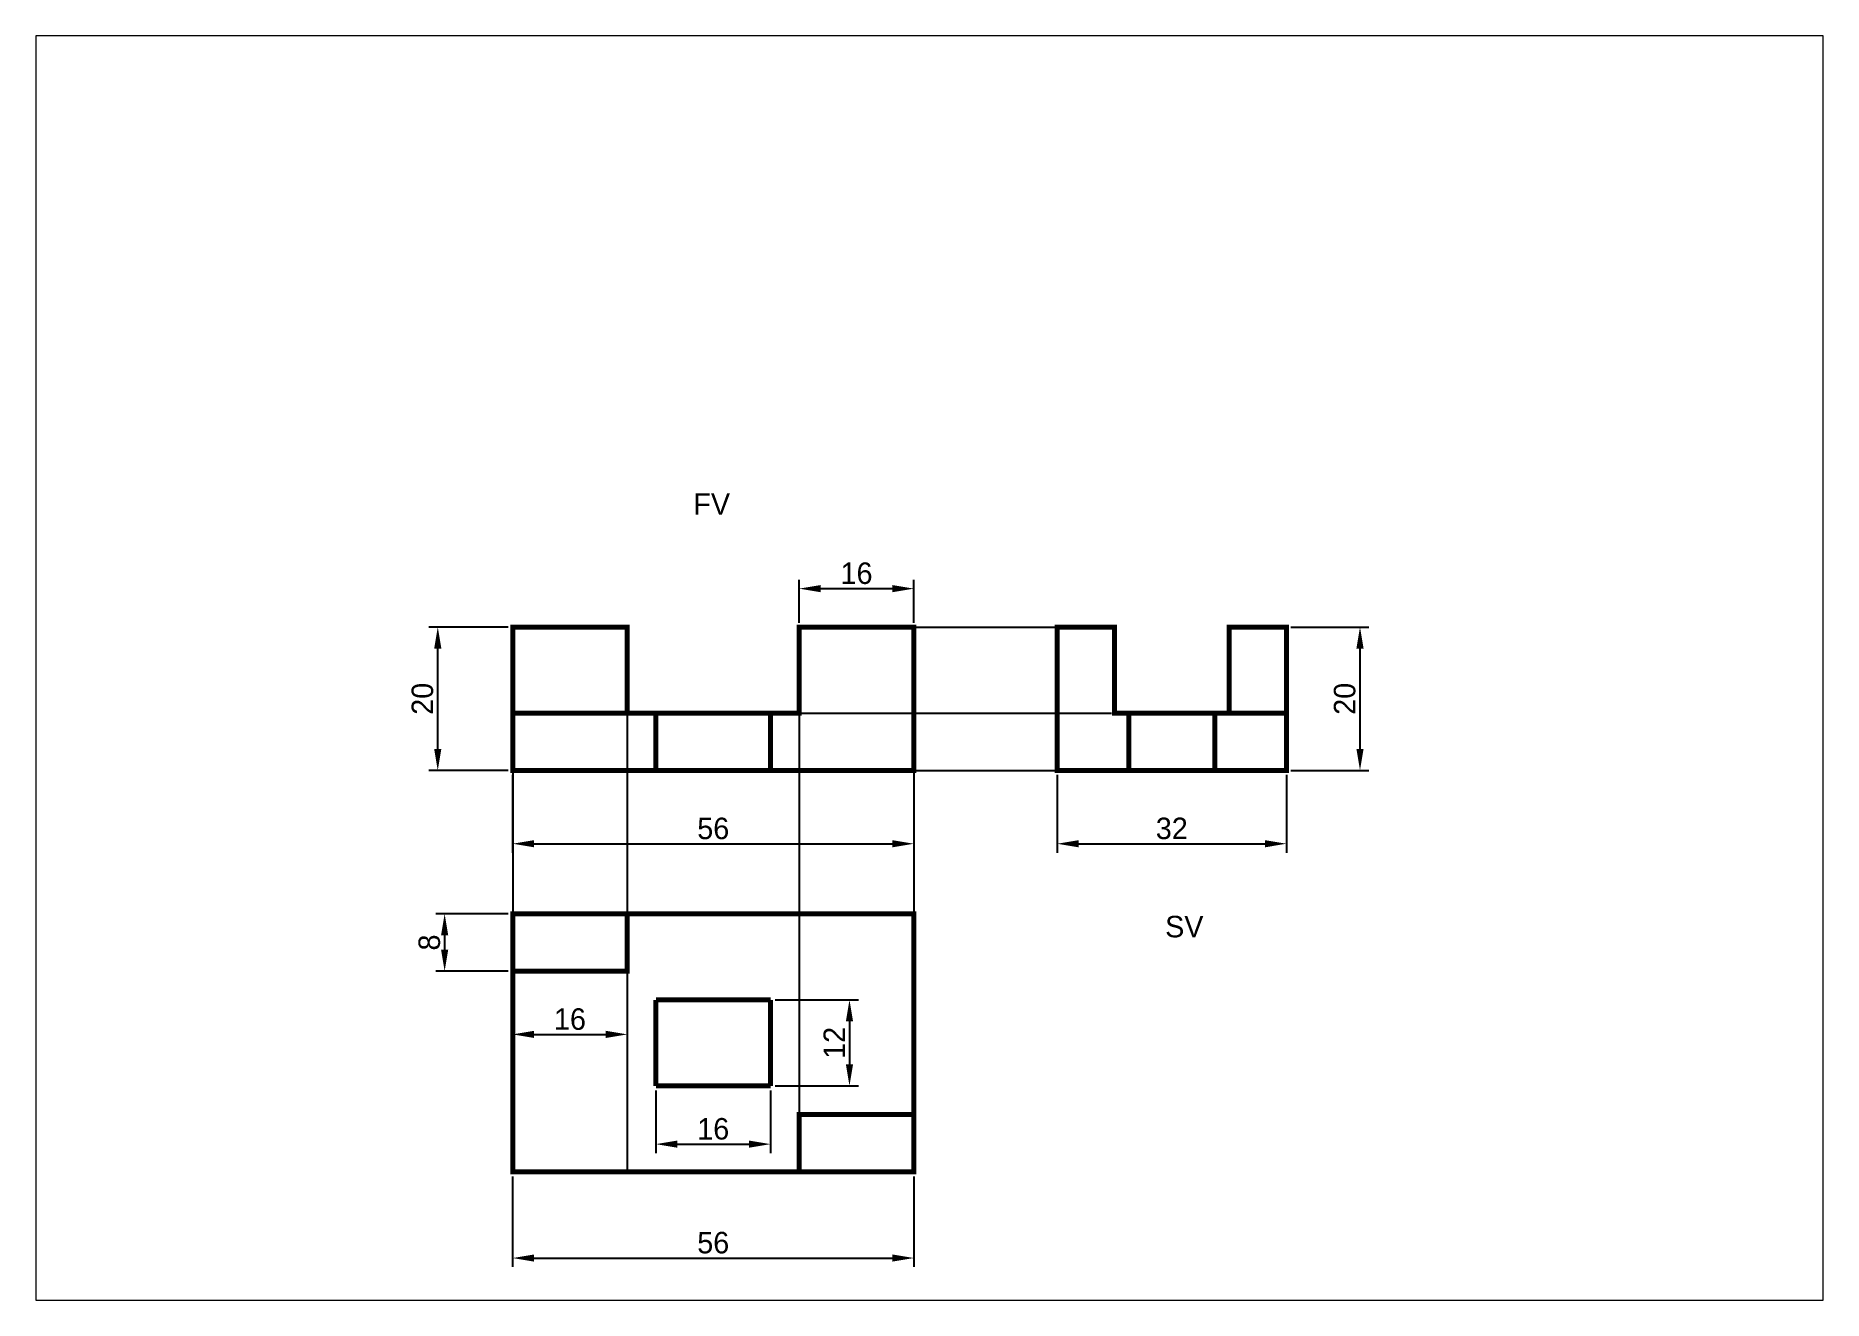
# Paper-space layout 'Layout2' of a CAD drawing. Header units: millimetres. Extents: x 30 to 267, y 21 to 189.
# The model-space entities are those that its viewports show. They can reach past a viewport. Long polylines and large blocks are cut down to what shows.
import ezdxf

# ---------------------------------------------------------------- set-up
doc = ezdxf.new("R2010")
doc.units = ezdxf.units.MM
doc.header["$LTSCALE"] = 0.2
doc.linetypes.add('ACAD_ISO02W100', pattern=[15, 12, -3])
doc.dimstyles.new('ISO-25', dxfattribs={"dimtxt": 3, "dimasz": 3, "dimexe": 1.25, "dimexo": 0.625, "dimtad": 1, "dimtxsty": 'Standard', "dimcen": 2.5, "dimclrd": 256, "dimadec": 0, "dimazin": 0, "dimtfac": 1, "dimtmove": 0, "dimatfit": 3, "dimfxl": 1, "dimarcsym": 0})

# ---------------------------------------------------------------- blocks, each defined once
blk = doc.blocks.new('*D11')
at = {"color": 0, "lineweight": -2, "transparency": 16777216}
for p, q in [((547.6, 799.56), (536.52, 799.56)), ((547.6, 779.56), (536.52, 779.56))]:
    blk.add_line(p, q, dxfattribs=at)
at = {"lineweight": -2, "transparency": 16777216}
blk.add_line((537.77, 782.56), (537.77, 796.56), dxfattribs=at)
at = {"transparency": 16777216}
for points in [[(537.27, 796.56), (538.27, 796.56), (537.77, 799.56)], [(537.27, 782.56), (538.27, 782.56), (537.77, 779.56)]]:
    blk.add_solid(points, dxfattribs=at)
at = {"layer": 'Defpoints', "color": 0, "transparency": 16777216}
for p in [(537.77, 799.56), (548.22, 799.56), (548.22, 779.56)]:
    blk.add_point(p, dxfattribs=at)
at = {"color": 0, "transparency": 16777216, "insert": (535.64, 789.56), "char_height": 3, "attachment_point": 5, "rotation": 90}
blk.add_mtext('20', dxfattribs=at)
blk = doc.blocks.new('*D12')
at = {"color": 0, "lineweight": -2, "transparency": 16777216}
for p, q in [((548.22, 722.93), (548.22, 710.29)), ((604.22, 722.93), (604.22, 710.29))]:
    blk.add_line(p, q, dxfattribs=at)
at = {"lineweight": -2, "transparency": 16777216}
blk.add_line((551.22, 711.54), (601.22, 711.54), dxfattribs=at)
at = {"transparency": 16777216}
for points in [[(551.22, 712.04), (551.22, 711.04), (548.22, 711.54)], [(601.22, 712.04), (601.22, 711.04), (604.22, 711.54)]]:
    blk.add_solid(points, dxfattribs=at)
at = {"layer": 'Defpoints', "color": 0, "transparency": 16777216}
for p in [(548.22, 723.56), (604.22, 723.56), (604.22, 711.54)]:
    blk.add_point(p, dxfattribs=at)
at = {"color": 0, "transparency": 16777216, "insert": (576.22, 713.67), "char_height": 3, "attachment_point": 5}
blk.add_mtext('56', dxfattribs=at)
blk = doc.blocks.new('*D13')
at = {"color": 0, "lineweight": -2, "transparency": 16777216}
for p, q in [((547.6, 759.56), (537.48, 759.56)), ((547.6, 751.56), (537.48, 751.56))]:
    blk.add_line(p, q, dxfattribs=at)
at = {"lineweight": -2, "transparency": 16777216}
blk.add_line((538.73, 756.56), (538.73, 754.56), dxfattribs=at)
at = {"transparency": 16777216}
for points in [[(538.23, 756.56), (539.23, 756.56), (538.73, 759.56)], [(538.23, 754.56), (539.23, 754.56), (538.73, 751.56)]]:
    blk.add_solid(points, dxfattribs=at)
at = {"layer": 'Defpoints', "color": 0, "transparency": 16777216}
for p in [(548.22, 759.56), (538.73, 751.56), (548.22, 751.56)]:
    blk.add_point(p, dxfattribs=at)
at = {"color": 0, "transparency": 16777216, "insert": (536.6, 755.56), "char_height": 3, "attachment_point": 5, "rotation": 90}
blk.add_mtext('8', dxfattribs=at)
blk = doc.blocks.new('*D14')
at = {"color": 0, "lineweight": -2, "transparency": 16777216}
for p, q in [((548.22, 750.93), (548.22, 741.49)), ((564.22, 750.93), (564.22, 741.49))]:
    blk.add_line(p, q, dxfattribs=at)
at = {"lineweight": -2, "transparency": 16777216}
blk.add_line((551.22, 742.74), (561.22, 742.74), dxfattribs=at)
at = {"transparency": 16777216}
for points in [[(551.22, 743.24), (551.22, 742.24), (548.22, 742.74)], [(561.22, 743.24), (561.22, 742.24), (564.22, 742.74)]]:
    blk.add_solid(points, dxfattribs=at)
at = {"layer": 'Defpoints', "color": 0, "transparency": 16777216}
for p in [(548.22, 751.56), (564.22, 751.56), (564.22, 742.74)]:
    blk.add_point(p, dxfattribs=at)
at = {"color": 0, "transparency": 16777216, "insert": (556.22, 744.86), "char_height": 3, "attachment_point": 5}
blk.add_mtext('16', dxfattribs=at)
blk = doc.blocks.new('*D15')
at = {"color": 0, "lineweight": -2, "transparency": 16777216}
for p, q in [((588.22, 800.18), (588.22, 806.18)), ((604.22, 800.18), (604.22, 806.18))]:
    blk.add_line(p, q, dxfattribs=at)
at = {"lineweight": -2, "transparency": 16777216}
blk.add_line((591.22, 804.93), (601.22, 804.93), dxfattribs=at)
at = {"transparency": 16777216}
for points in [[(591.22, 805.43), (591.22, 804.43), (588.22, 804.93)], [(601.22, 805.43), (601.22, 804.43), (604.22, 804.93)]]:
    blk.add_solid(points, dxfattribs=at)
at = {"layer": 'Defpoints', "color": 0, "transparency": 16777216}
for p in [(604.22, 804.93), (588.22, 799.56), (604.22, 799.56)]:
    blk.add_point(p, dxfattribs=at)
at = {"color": 0, "transparency": 16777216, "insert": (596.22, 807.06), "char_height": 3, "attachment_point": 5}
blk.add_mtext('16', dxfattribs=at)
blk = doc.blocks.new('*D16')
at = {"color": 0, "lineweight": -2, "transparency": 16777216}
for p, q in [((656.85, 799.56), (667.74, 799.56)), ((656.85, 779.56), (667.74, 779.56))]:
    blk.add_line(p, q, dxfattribs=at)
at = {"lineweight": -2, "transparency": 16777216}
blk.add_line((666.49, 796.56), (666.49, 782.56), dxfattribs=at)
at = {"transparency": 16777216}
for points in [[(665.99, 796.56), (666.99, 796.56), (666.49, 799.56)], [(665.99, 782.56), (666.99, 782.56), (666.49, 779.56)]]:
    blk.add_solid(points, dxfattribs=at)
at = {"layer": 'Defpoints', "color": 0, "transparency": 16777216}
for p in [(656.22, 799.56), (656.22, 779.56), (666.49, 779.56)]:
    blk.add_point(p, dxfattribs=at)
at = {"color": 0, "transparency": 16777216, "insert": (664.36, 789.56), "char_height": 3, "attachment_point": 5, "rotation": 90}
blk.add_mtext('20', dxfattribs=at)
blk = doc.blocks.new('*D17')
at = {"color": 0, "lineweight": -2, "transparency": 16777216}
for p, q in [((624.22, 778.93), (624.22, 768.09)), ((656.22, 778.93), (656.22, 768.09))]:
    blk.add_line(p, q, dxfattribs=at)
at = {"lineweight": -2, "transparency": 16777216}
blk.add_line((627.22, 769.34), (653.22, 769.34), dxfattribs=at)
at = {"transparency": 16777216}
for points in [[(627.22, 769.84), (627.22, 768.84), (624.22, 769.34)], [(653.22, 769.84), (653.22, 768.84), (656.22, 769.34)]]:
    blk.add_solid(points, dxfattribs=at)
at = {"layer": 'Defpoints', "color": 0, "transparency": 16777216}
for p in [(624.22, 779.56), (656.22, 779.56), (656.22, 769.34)]:
    blk.add_point(p, dxfattribs=at)
at = {"color": 0, "transparency": 16777216, "insert": (640.22, 771.46), "char_height": 3, "attachment_point": 5}
blk.add_mtext('32', dxfattribs=at)
blk = doc.blocks.new('*D18')
at = {"color": 0, "lineweight": -2, "transparency": 16777216}
for p, q in [((548.22, 778.93), (548.22, 768.09)), ((604.22, 778.93), (604.22, 768.09))]:
    blk.add_line(p, q, dxfattribs=at)
at = {"lineweight": -2, "transparency": 16777216}
blk.add_line((551.22, 769.34), (601.22, 769.34), dxfattribs=at)
at = {"transparency": 16777216}
for points in [[(551.22, 769.84), (551.22, 768.84), (548.22, 769.34)], [(601.22, 769.84), (601.22, 768.84), (604.22, 769.34)]]:
    blk.add_solid(points, dxfattribs=at)
at = {"layer": 'Defpoints', "color": 0, "transparency": 16777216}
for p in [(548.22, 779.56), (604.22, 779.56), (604.22, 769.34)]:
    blk.add_point(p, dxfattribs=at)
at = {"color": 0, "transparency": 16777216, "insert": (576.22, 771.46), "char_height": 3, "attachment_point": 5}
blk.add_mtext('56', dxfattribs=at)
blk = doc.blocks.new('*D19')
at = {"color": 0, "lineweight": -2, "transparency": 16777216}
for p, q in [((584.85, 747.56), (596.48, 747.56)), ((584.85, 735.56), (596.48, 735.56))]:
    blk.add_line(p, q, dxfattribs=at)
at = {"lineweight": -2, "transparency": 16777216}
blk.add_line((595.23, 744.56), (595.23, 738.56), dxfattribs=at)
at = {"transparency": 16777216}
for points in [[(594.73, 744.56), (595.73, 744.56), (595.23, 747.56)], [(594.73, 738.56), (595.73, 738.56), (595.23, 735.56)]]:
    blk.add_solid(points, dxfattribs=at)
at = {"layer": 'Defpoints', "color": 0, "transparency": 16777216}
for p in [(584.22, 747.56), (584.22, 735.56), (595.23, 735.56)]:
    blk.add_point(p, dxfattribs=at)
at = {"color": 0, "transparency": 16777216, "insert": (593.11, 741.56), "char_height": 3, "attachment_point": 5, "rotation": 90}
blk.add_mtext('12', dxfattribs=at)
blk = doc.blocks.new('*D20')
at = {"color": 0, "lineweight": -2, "transparency": 16777216}
for p, q in [((568.22, 734.93), (568.22, 726.18)), ((584.22, 734.93), (584.22, 726.18))]:
    blk.add_line(p, q, dxfattribs=at)
at = {"lineweight": -2, "transparency": 16777216}
blk.add_line((571.22, 727.43), (581.22, 727.43), dxfattribs=at)
at = {"transparency": 16777216}
for points in [[(571.22, 727.93), (571.22, 726.93), (568.22, 727.43)], [(581.22, 727.93), (581.22, 726.93), (584.22, 727.43)]]:
    blk.add_solid(points, dxfattribs=at)
at = {"layer": 'Defpoints', "color": 0, "transparency": 16777216}
for p in [(568.22, 735.56), (584.22, 735.56), (584.22, 727.43)]:
    blk.add_point(p, dxfattribs=at)
at = {"color": 0, "transparency": 16777216, "insert": (576.22, 729.55), "char_height": 3, "attachment_point": 5}
blk.add_mtext('16', dxfattribs=at)

msp = doc.modelspace()

# ---------------------------------------------------------------- linework, layer by layer
at = {"color": 1}
for p, q in [((576.225, 787.559), (568.225, 787.559)), ((568.225, 787.559), (576.225, 787.559)), ((576.225, 787.559), (584.225, 787.559)), ((584.225, 779.559), (568.225, 779.559)), ((568.225, 759.559), (576.225, 759.559)), ((576.225, 759.559), (584.225, 759.559))]:
    msp.add_line(p, q, dxfattribs=at)
at = {"color": 1, "linetype": 'ACAD_ISO02W100'}
msp.add_line((568.225, 779.559), (584.225, 779.559), dxfattribs=at)
at = {"color": 1, "const_width": 0.7}
for points in [[(548.225, 799.559), (548.225, 779.559), (604.225, 779.559), (604.225, 799.559), (588.225, 799.559), (588.225, 787.559), (564.225, 787.559), (564.225, 799.559), (548.225, 799.559)], [(624.225, 799.559), (624.225, 779.559), (656.225, 779.559), (656.225, 799.559), (648.225, 799.559), (648.225, 787.559), (632.225, 787.559), (632.225, 799.559), (624.225, 799.559)], [(548.225, 787.559), (564.225, 787.559)], [(648.529, 787.559), (656.114, 787.559)], [(548.225, 759.559), (604.225, 759.559), (604.225, 723.559), (548.225, 723.559), (548.225, 759.559)], [(548.225, 759.559), (548.225, 751.559), (564.225, 751.559), (564.225, 759.559)], [(584.225, 747.559), (568.225, 747.559)], [(568.225, 747.559), (568.225, 735.559)], [(584.225, 741.559), (584.225, 747.559)], [(584.225, 735.559), (584.225, 741.559)], [(568.225, 735.559), (584.225, 735.559)], [(604.225, 723.559), (604.225, 731.559), (588.225, 731.559), (588.225, 723.559)]]:
    msp.add_lwpolyline(points, dxfattribs=at)
at = {"color": 7, "true_color": 0xffffff}
for points in [[(604.225, 799.559), (624.225, 799.559)], [(564.225, 787.559), (564.225, 723.559)], [(588.225, 787.559), (624.225, 787.559)], [(588.225, 787.559), (588.225, 723.559)], [(624.225, 787.559), (631.81, 787.559)], [(648.529, 787.559), (656.114, 787.559)], [(548.225, 779.559), (548.225, 759.559)], [(604.225, 779.559), (604.225, 759.559)], [(604.225, 779.559), (624.225, 779.559)]]:
    msp.add_lwpolyline(points, dxfattribs=at)
at = {"color": 1, "linetype": 'ACAD_ISO02W100', "const_width": 0.7}
for points in [[(568.225, 779.559), (568.225, 787.559)], [(584.225, 787.559), (584.225, 779.559)], [(640.225, 787.559), (646.225, 787.559), (646.225, 779.575), (634.225, 779.575), (634.225, 787.559)]]:
    msp.add_lwpolyline(points, dxfattribs=at)

# ---------------------------------------------------------------- texts
at = {"color": 7, "true_color": 0xffffff, "char_height": 3, "attachment_point": 1}
for s, insert in [('FV', (573.44, 818.23)), ('SV', (639.291, 759.281))]:
    msp.add_mtext_dynamic_manual_height_columns(s, width=71.3893, gutter_width=12.5, heights=[0], dxfattribs=dict(at, insert=insert))

# ---------------------------------------------------------------- dimensions: what is measured, and where the dimension line sits
at = {"color": 7, "true_color": 0xffffff}
for base, p1, p2, picture, middle in [((604.225, 804.931), (588.225, 799.559), (604.225, 799.559), '*D15', (596.225, 807.056)), ((604.225, 769.337), (548.225, 779.559), (604.225, 779.559), '*D18', (576.225, 771.462)), ((656.225, 769.337), (624.225, 779.559), (656.225, 779.559), '*D17', (640.225, 771.462)), ((564.225, 742.737), (548.225, 751.559), (564.225, 751.559), '*D14', (556.225, 744.862)), ((584.225, 727.427), (568.225, 735.559), (584.225, 735.559), '*D20', (576.225, 729.552)), ((604.225, 711.544), (548.225, 723.559), (604.225, 723.559), '*D12', (576.225, 713.669))]:
    dim = msp.add_linear_dim(base=base, p1=p1, p2=p2, dimstyle='ISO-25', dxfattribs=at)
    dim.commit()
    dim.dimension.update_dxf_attribs({"geometry": picture, "text_midpoint": middle})
for base, p1, p2, picture, middle in [((537.768, 799.559), (548.225, 779.559), (548.225, 799.559), '*D11', (535.643, 789.559)), ((666.487, 779.559), (656.225, 799.559), (656.225, 779.559), '*D16', (664.362, 789.559)), ((538.726, 751.559), (548.225, 759.559), (548.225, 751.559), '*D13', (536.601, 755.559)), ((595.232, 735.559), (584.225, 747.559), (584.225, 735.559), '*D19', (593.107, 741.559))]:
    dim = msp.add_linear_dim(base=base, p1=p1, p2=p2, angle=90, dimstyle='ISO-25', dxfattribs=at)
    dim.commit()
    dim.dimension.update_dxf_attribs({"geometry": picture, "text_midpoint": middle})

psp = doc.layouts.new('Layout2')

# ---------------------------------------------------------------- viewports
at = {"layer": '0', "color": 1}
psp.add_viewport(center=(148.5, 105), size=(237.6, 168), view_center_point=(606.403, 793.857), view_height=176.4076, dxfattribs=at)

doc.saveas('drawing.dxf')
